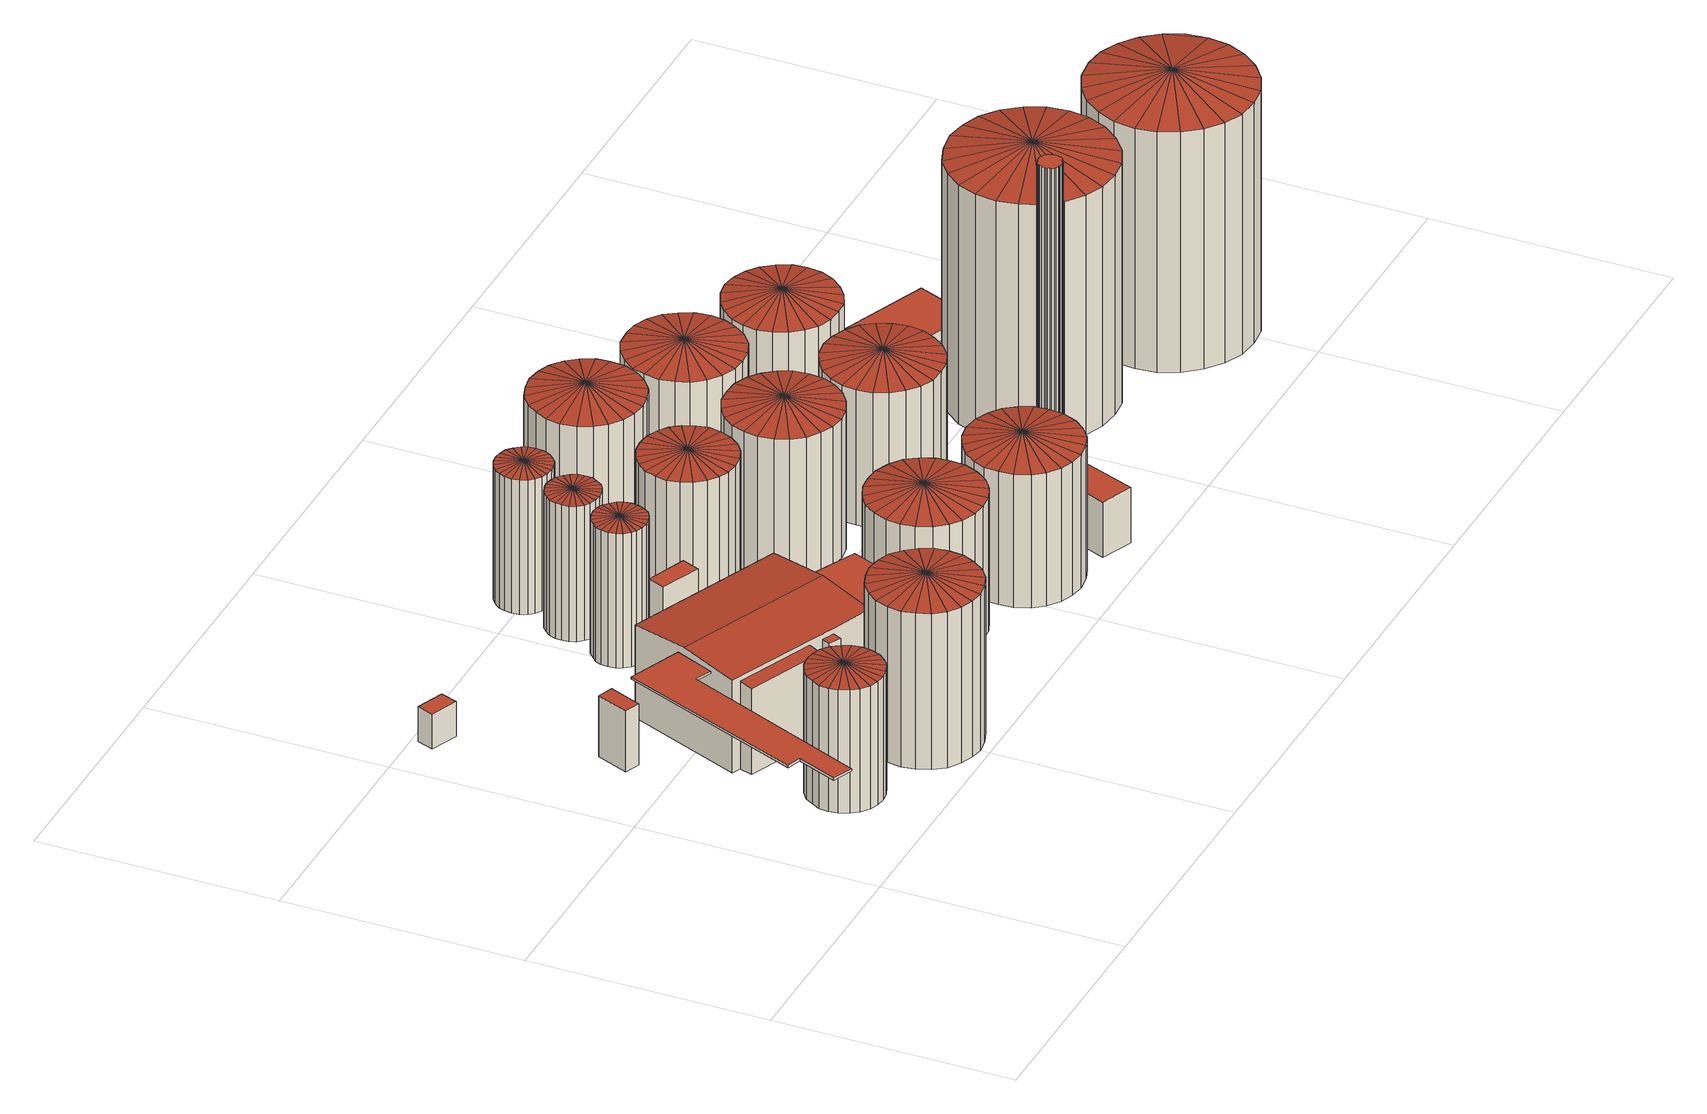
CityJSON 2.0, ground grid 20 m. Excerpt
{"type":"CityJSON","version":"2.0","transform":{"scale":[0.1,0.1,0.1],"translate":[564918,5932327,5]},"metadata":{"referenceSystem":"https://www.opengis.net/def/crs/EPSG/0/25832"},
"CityObjects":{
"building1":{"type":"Building","attributes":{"Grundfläche 2D":"4.068285","Grundhöhe NN":"5.592"},"children":["building1-1"],"geometry":[{"type":"Solid","lod":"3","boundaries":[[[[0,1,2,3]],[[4,5,3,2]],[[5,6,0,3]],[[6,7,1,0]],[[7,4,2,1]],[[7,6,5,4]]]],"semantics":{"surfaces":[{"type":"RoofSurface"},{"type":"WallSurface"},{"type":"GroundSurface"}],"values":[[0,1,1,1,1,2]]}}]},
"building1-1":{"type":"BuildingInstallation","parents":["building1"],"geometry":[{"type":"MultiSurface","lod":"3","boundaries":[[[8,9,10,11,12,13,14,15]],[[11,10,16,17]],[[12,11,17,18]],[[13,12,18,19]],[[13,19,20,14]],[[15,14,20,21]],[[8,15,21,22]],[[9,8,22,23]],[[10,9,23,16]],[[23,22,21,20,19,18,17,16]]],"semantics":{"surfaces":[{"type":"RoofSurface"},{"type":"WallSurface"},{"type":"OuterCeilingSurface"}],"values":[0,1,1,1,1,1,1,1,1,2]}}]},
"building2":{"type":"Building","attributes":{"Grundfläche 2D":"29.677619","Grundhöhe NN":"5.730"},"geometry":[{"type":"Solid","lod":"3","boundaries":[[[[24,25,26]],[[24,27,25]],[[24,26,28]],[[24,28,29]],[[24,29,30]],[[24,30,31]],[[24,31,32]],[[24,32,33]],[[24,33,34]],[[24,34,35]],[[24,35,36]],[[24,36,37]],[[24,37,38]],[[24,38,39]],[[24,39,40]],[[24,40,41]],[[24,41,42]],[[24,42,43]],[[24,43,44]],[[24,44,45]],[[24,45,46]],[[24,46,47]],[[24,47,48]],[[24,48,27]],[[49,50,26,25]],[[50,51,28,26]],[[52,49,25,27]],[[53,52,27,48]],[[51,54,29,28]],[[54,55,30,29]],[[55,56,31,30]],[[56,57,32,31]],[[57,58,33,32]],[[58,59,34,33]],[[59,60,35,34]],[[60,61,36,35]],[[61,62,37,36]],[[62,63,38,37]],[[63,64,39,38]],[[64,65,40,39]],[[65,66,41,40]],[[66,67,42,41]],[[67,68,43,42]],[[68,69,44,43]],[[69,70,45,44]],[[70,71,46,45]],[[71,72,47,46]],[[72,53,48,47]],[[65,64,63,62,61,60,59,58,57,56,55,54,51,50,49,52,53,72,71,70,69,68,67,66]]]],"semantics":{"surfaces":[{"type":"RoofSurface"},{"type":"WallSurface"},{"type":"GroundSurface"}],"values":[[0,0,0,0,0,0,0,0,0,0,0,0,0,0,0,0,0,0,0,0,0,0,0,0,1,1,1,1,1,1,1,1,1,1,1,1,1,1,1,1,1,1,1,1,1,1,1,1,2]]}}]},
"building3":{"type":"Building","attributes":{"Grundfläche 2D":"3.606354","Grundhöhe NN":"5.581"},"geometry":[{"type":"Solid","lod":"3","boundaries":[[[[73,74,75,76]],[[77,78,76,75]],[[78,79,73,76]],[[79,80,74,73]],[[80,77,75,74]],[[80,79,78,77]]]],"semantics":{"surfaces":[{"type":"RoofSurface"},{"type":"WallSurface"},{"type":"GroundSurface"}],"values":[[0,1,1,1,1,2]]}}]},
"building4":{"type":"Building","attributes":{"Grundfläche 2D":"63.524554","Grundhöhe NN":"5.645"},"geometry":[{"type":"Solid","lod":"3","boundaries":[[[[81,82,83]],[[81,84,82]],[[81,83,85]],[[81,85,86]],[[81,86,87]],[[81,87,88]],[[81,88,89]],[[81,89,90]],[[81,90,91]],[[81,91,92]],[[81,92,93]],[[81,93,94]],[[81,94,95]],[[81,95,96]],[[81,96,97]],[[81,97,98]],[[81,98,99]],[[81,99,100]],[[81,100,101]],[[81,101,102]],[[81,102,103]],[[81,103,104]],[[81,104,105]],[[81,105,84]],[[106,107,83,82]],[[107,108,85,83]],[[108,109,86,85]],[[109,110,87,86]],[[110,111,88,87]],[[112,106,82,84]],[[111,113,89,88]],[[113,114,90,89]],[[114,115,91,90]],[[115,116,92,91]],[[116,117,93,92]],[[117,118,94,93]],[[118,119,95,94]],[[119,120,96,95]],[[120,121,97,96]],[[121,122,98,97]],[[122,123,99,98]],[[123,124,100,99]],[[124,125,101,100]],[[125,126,102,101]],[[126,127,103,102]],[[127,128,104,103]],[[128,129,105,104]],[[129,112,84,105]],[[124,123,122,121,120,119,118,117,116,115,114,113,111,110,109,108,107,106,112,129,128,127,126,125]]]],"semantics":{"surfaces":[{"type":"RoofSurface"},{"type":"WallSurface"},{"type":"GroundSurface"}],"values":[[0,0,0,0,0,0,0,0,0,0,0,0,0,0,0,0,0,0,0,0,0,0,0,0,1,1,1,1,1,1,1,1,1,1,1,1,1,1,1,1,1,1,1,1,1,1,1,1,2]]}}]},
"building5":{"type":"Building","attributes":{"Grundfläche 2D":"187.898014","Grundhöhe NN":"5.592"},"geometry":[{"type":"Solid","lod":"3","boundaries":[[[[130,131,132,133]],[[134,135,136,137]],[[138,139,140,141]],[[142,143,144,145,134,146]],[[146,147,148,142]],[[133,132,149,150]],[[130,133,150,151]],[[131,130,151,152]],[[135,134,153,154]],[[136,135,154,155]],[[137,136,155,156]],[[138,141,157,158]],[[139,138,158,159]],[[140,139,159,160]],[[141,140,160,149,132,131,152,161,145,144,143,162,157]],[[134,145,161,153]],[[147,146,134,137,156,163]],[[148,147,163,164]],[[143,142,148,164,162]],[[154,153,161,152,151,150,149,160,159,158,157,162,164,163,156,155]]]],"semantics":{"surfaces":[{"type":"RoofSurface"},{"type":"WallSurface"},{"type":"GroundSurface"}],"values":[[0,0,0,0,0,1,1,1,1,1,1,1,1,1,1,1,1,1,1,2]]}}]},
"building6":{"type":"Building","attributes":{"Grundfläche 2D":"20.422800","Grundhöhe NN":"5.641"},"geometry":[{"type":"Solid","lod":"3","boundaries":[[[[165,166,167,168]],[[169,170,171]],[[169,172,170]],[[169,171,173]],[[169,173,174]],[[169,174,175]],[[169,175,176]],[[169,176,177]],[[169,177,178]],[[169,178,179]],[[169,179,180]],[[169,180,181]],[[169,181,182]],[[169,182,183]],[[169,183,184]],[[169,184,185]],[[169,185,186]],[[169,186,187]],[[169,187,188]],[[169,188,189]],[[169,189,190]],[[169,190,191]],[[169,191,192]],[[169,192,193]],[[169,193,172]],[[194,195,168,167]],[[195,196,165,168]],[[196,197,166,165]],[[197,194,167,166]],[[198,199,171,170]],[[199,200,173,171]],[[200,201,174,173]],[[202,198,170,172]],[[201,203,175,174]],[[203,204,176,175]],[[204,205,177,176]],[[205,206,178,177]],[[206,207,179,178]],[[207,208,180,179]],[[208,209,181,180]],[[209,210,182,181]],[[210,211,183,182]],[[211,212,184,183]],[[212,213,185,184]],[[213,214,186,185]],[[214,215,187,186]],[[215,216,188,187]],[[216,217,189,188]],[[217,218,190,189]],[[218,219,191,190]],[[219,220,192,191]],[[220,221,193,192]],[[221,202,172,193]],[[197,196,195,194]],[[218,217,216,215,214,213,212,211,210,209,208,207,206,205,204,203,201,200,199,198,202,221,220,219]]]],"semantics":{"surfaces":[{"type":"RoofSurface"},{"type":"WallSurface"},{"type":"GroundSurface"}],"values":[[0,0,0,0,0,0,0,0,0,0,0,0,0,0,0,0,0,0,0,0,0,0,0,0,0,1,1,1,1,1,1,1,1,1,1,1,1,1,1,1,1,1,1,1,1,1,1,1,1,1,1,1,1,2,2]]}}]},
"building7":{"type":"Building","attributes":{"Grundfläche 2D":"14.920083","Grundhöhe NN":"5.522"},"geometry":[{"type":"Solid","lod":"3","boundaries":[[[[222,223,224]],[[222,225,223]],[[222,224,226]],[[222,226,227]],[[222,227,228]],[[222,228,229]],[[222,229,230]],[[222,230,231]],[[222,231,232]],[[222,232,233]],[[222,233,234]],[[222,234,235]],[[222,235,236]],[[222,236,237]],[[222,237,238]],[[222,238,239]],[[222,239,240]],[[222,240,241]],[[222,241,242]],[[222,242,243]],[[222,243,244]],[[222,244,245]],[[222,245,246]],[[222,246,225]],[[247,248,224,223]],[[248,249,226,224]],[[249,250,227,226]],[[251,247,223,225]],[[250,252,228,227]],[[252,253,229,228]],[[253,254,230,229]],[[254,255,231,230]],[[255,256,232,231]],[[256,257,233,232]],[[257,258,234,233]],[[258,259,235,234]],[[259,260,236,235]],[[260,261,237,236]],[[261,262,238,237]],[[262,263,239,238]],[[263,264,240,239]],[[264,265,241,240]],[[265,266,242,241]],[[266,267,243,242]],[[267,268,244,243]],[[268,269,245,244]],[[269,270,246,245]],[[270,251,225,246]],[[262,261,260,259,258,257,256,255,254,253,252,250,249,248,247,251,270,269,268,267,266,265,264,263]]]],"semantics":{"surfaces":[{"type":"RoofSurface"},{"type":"WallSurface"},{"type":"GroundSurface"}],"values":[[0,0,0,0,0,0,0,0,0,0,0,0,0,0,0,0,0,0,0,0,0,0,0,0,1,1,1,1,1,1,1,1,1,1,1,1,1,1,1,1,1,1,1,1,1,1,1,1,2]]}}]},
"building8":{"type":"Building","attributes":{"Grundfläche 2D":"69.837197","Grundhöhe NN":"5.601"},"geometry":[{"type":"Solid","lod":"3","boundaries":[[[[271,272,273]],[[271,274,272]],[[271,273,275]],[[271,275,276]],[[271,276,277]],[[271,277,278]],[[271,278,279]],[[271,279,280]],[[271,280,281]],[[271,281,282]],[[271,282,283]],[[271,283,284]],[[271,284,285]],[[271,285,286]],[[271,286,287]],[[271,287,288]],[[271,288,289]],[[271,289,290]],[[271,290,291]],[[271,291,292]],[[271,292,293]],[[271,293,294]],[[271,294,295]],[[271,295,274]],[[296,297,273,272]],[[298,299,295,294]],[[299,300,274,295]],[[300,296,272,274]],[[297,301,275,273]],[[301,302,276,275]],[[302,303,277,276]],[[303,304,278,277]],[[304,305,279,278]],[[305,306,280,279]],[[306,307,281,280]],[[307,308,282,281]],[[308,309,283,282]],[[309,310,284,283]],[[310,311,285,284]],[[311,312,286,285]],[[312,313,287,286]],[[313,314,288,287]],[[314,315,289,288]],[[315,316,290,289]],[[316,317,291,290]],[[317,318,292,291]],[[318,319,293,292]],[[319,298,294,293]],[[317,316,315,314,313,312,311,310,309,308,307,306,305,304,303,302,301,297,296,300,299,298,319,318]]]],"semantics":{"surfaces":[{"type":"RoofSurface"},{"type":"WallSurface"},{"type":"GroundSurface"}],"values":[[0,0,0,0,0,0,0,0,0,0,0,0,0,0,0,0,0,0,0,0,0,0,0,0,1,1,1,1,1,1,1,1,1,1,1,1,1,1,1,1,1,1,1,1,1,1,1,1,2]]}}]},
"building9":{"type":"Building","attributes":{"Grundfläche 2D":"16.447720","Grundhöhe NN":"5.519"},"geometry":[{"type":"Solid","lod":"3","boundaries":[[[[320,321,322]],[[322,321,323]],[[324,321,320]],[[325,321,324]],[[326,321,325]],[[327,321,326]],[[328,321,327]],[[329,321,328]],[[330,321,329]],[[331,321,330]],[[332,321,331]],[[333,321,332]],[[334,321,333]],[[335,321,334]],[[336,321,335]],[[337,321,336]],[[338,321,337]],[[339,340,321,338]],[[341,321,340]],[[342,321,341]],[[343,321,342]],[[344,321,343]],[[345,321,344]],[[323,321,345]],[[346,347,320,322]],[[347,348,324,320]],[[348,349,325,324]],[[350,346,322,323]],[[349,351,326,325]],[[351,352,327,326]],[[352,353,328,327]],[[353,354,329,328]],[[354,355,330,329]],[[355,356,331,330]],[[356,357,332,331]],[[357,358,333,332]],[[358,359,334,333]],[[359,360,335,334]],[[360,361,336,335]],[[361,362,337,336]],[[362,363,338,337]],[[363,364,365,340,339,338]],[[365,366,341,340]],[[366,367,342,341]],[[367,368,343,342]],[[368,369,344,343]],[[369,370,345,344]],[[370,350,323,345]],[[360,359,358,357,356,355,354,353,352,351,349,348,347,346,350,370,369,368,367,366,365,364,363,362,361]]]],"semantics":{"surfaces":[{"type":"RoofSurface"},{"type":"WallSurface"},{"type":"GroundSurface"}],"values":[[0,0,0,0,0,0,0,0,0,0,0,0,0,0,0,0,0,0,0,0,0,0,0,0,1,1,1,1,1,1,1,1,1,1,1,1,1,1,1,1,1,1,1,1,1,1,1,1,2]]}}]},
"building10":{"type":"Building","attributes":{"Grundfläche 2D":"47.561703","Grundhöhe NN":"5.496"},"geometry":[{"type":"Solid","lod":"3","boundaries":[[[[371,372,373]],[[371,374,372]],[[371,373,375]],[[371,375,376]],[[371,376,377]],[[371,377,378]],[[371,378,379]],[[371,379,380]],[[371,380,381]],[[371,381,382]],[[371,382,383]],[[371,383,384]],[[371,384,385]],[[371,385,386]],[[371,386,387]],[[371,387,388]],[[371,388,389]],[[371,389,390]],[[371,390,391]],[[371,391,392]],[[371,392,393]],[[371,393,394]],[[371,394,395]],[[371,395,374]],[[396,397,373,372]],[[398,396,372,374]],[[399,398,374,395]],[[397,400,375,373]],[[400,401,376,375]],[[401,402,377,376]],[[402,403,378,377]],[[403,404,379,378]],[[404,405,380,379]],[[405,406,381,380]],[[406,407,382,381]],[[407,408,383,382]],[[408,409,384,383]],[[409,410,385,384]],[[410,411,386,385]],[[411,412,387,386]],[[412,413,388,387]],[[413,414,389,388]],[[414,415,390,389]],[[415,416,391,390]],[[416,417,392,391]],[[417,418,393,392]],[[418,419,394,393]],[[419,399,395,394]],[[409,408,407,406,405,404,403,402,401,400,397,396,398,399,419,418,417,416,415,414,413,412,411,410]]]],"semantics":{"surfaces":[{"type":"RoofSurface"},{"type":"WallSurface"},{"type":"GroundSurface"}],"values":[[0,0,0,0,0,0,0,0,0,0,0,0,0,0,0,0,0,0,0,0,0,0,0,0,1,1,1,1,1,1,1,1,1,1,1,1,1,1,1,1,1,1,1,1,1,1,1,1,2]]}}]},
"building11":{"type":"Building","attributes":{"Grundfläche 2D":"68.253330","Grundhöhe NN":"5.559"},"geometry":[{"type":"Solid","lod":"3","boundaries":[[[[420,421,422]],[[420,423,421]],[[420,422,424]],[[420,424,425]],[[420,425,426]],[[420,426,427]],[[420,427,428]],[[420,428,429]],[[420,429,430]],[[420,430,431]],[[420,431,432]],[[420,432,433]],[[420,433,434]],[[420,434,435]],[[420,435,436]],[[420,436,437]],[[420,437,438]],[[420,438,439]],[[420,439,440]],[[420,440,441]],[[420,441,442]],[[420,442,443]],[[420,443,444]],[[420,444,423]],[[445,446,422,421]],[[447,445,421,423]],[[448,447,423,444]],[[446,449,424,422]],[[449,450,425,424]],[[450,451,426,425]],[[451,452,427,426]],[[452,453,428,427]],[[453,454,429,428]],[[454,455,430,429]],[[455,456,431,430]],[[456,457,432,431]],[[457,458,433,432]],[[458,459,434,433]],[[459,460,435,434]],[[460,461,436,435]],[[461,462,437,436]],[[462,463,438,437]],[[463,464,439,438]],[[464,465,440,439]],[[465,466,441,440]],[[466,467,442,441]],[[467,468,443,442]],[[468,448,444,443]],[[460,459,458,457,456,455,454,453,452,451,450,449,446,445,447,448,468,467,466,465,464,463,462,461]]]],"semantics":{"surfaces":[{"type":"RoofSurface"},{"type":"WallSurface"},{"type":"GroundSurface"}],"values":[[0,0,0,0,0,0,0,0,0,0,0,0,0,0,0,0,0,0,0,0,0,0,0,0,1,1,1,1,1,1,1,1,1,1,1,1,1,1,1,1,1,1,1,1,1,1,1,1,2]]}}]},
"building12":{"type":"Building","attributes":{"Grundfläche 2D":"67.263099","Grundhöhe NN":"5.478"},"geometry":[{"type":"Solid","lod":"3","boundaries":[[[[469,470,471]],[[469,472,470]],[[469,471,473]],[[469,473,474]],[[469,474,475]],[[469,475,476]],[[469,476,477]],[[469,477,478]],[[469,478,479]],[[469,479,480]],[[469,480,481]],[[469,481,482]],[[469,482,483]],[[469,483,484]],[[469,484,485]],[[469,485,486]],[[469,486,487]],[[469,487,488]],[[469,488,489]],[[469,489,490]],[[469,490,491]],[[469,491,492]],[[469,492,493]],[[469,493,472]],[[494,495,471,470]],[[495,496,473,471]],[[496,497,474,473]],[[497,498,475,474]],[[498,499,476,475]],[[500,494,470,472]],[[499,501,477,476]],[[501,502,478,477]],[[502,503,479,478]],[[503,504,480,479]],[[504,505,481,480]],[[505,506,482,481]],[[506,507,483,482]],[[507,508,484,483]],[[508,509,485,484]],[[509,510,486,485]],[[510,511,487,486]],[[511,512,488,487]],[[512,513,489,488]],[[513,514,490,489]],[[514,515,491,490]],[[515,516,492,491]],[[516,517,493,492]],[[517,500,472,493]],[[509,508,507,506,505,504,503,502,501,499,498,497,496,495,494,500,517,516,515,514,513,512,511,510]]]],"semantics":{"surfaces":[{"type":"RoofSurface"},{"type":"WallSurface"},{"type":"GroundSurface"}],"values":[[0,0,0,0,0,0,0,0,0,0,0,0,0,0,0,0,0,0,0,0,0,0,0,0,1,1,1,1,1,1,1,1,1,1,1,1,1,1,1,1,1,1,1,1,1,1,1,1,2]]}}]},
"building13":{"type":"Building","attributes":{"Grundfläche 2D":"68.765011","Grundhöhe NN":"5.494"},"geometry":[{"type":"Solid","lod":"3","boundaries":[[[[518,519,520]],[[518,521,519]],[[518,520,522]],[[518,522,523]],[[518,523,524]],[[518,524,525]],[[518,525,526]],[[518,526,527]],[[518,527,528]],[[518,528,529]],[[518,529,530]],[[518,530,531]],[[518,531,532]],[[518,532,533]],[[518,533,534]],[[518,534,535]],[[518,535,536]],[[518,536,537]],[[518,537,538]],[[518,538,539]],[[518,539,540]],[[518,540,541]],[[518,541,542]],[[518,542,521]],[[543,544,520,519]],[[544,545,522,520]],[[546,543,519,521]],[[547,546,521,542]],[[545,548,523,522]],[[548,549,524,523]],[[549,550,525,524]],[[550,551,526,525]],[[551,552,527,526]],[[552,553,528,527]],[[553,554,529,528]],[[554,555,530,529]],[[555,556,531,530]],[[556,557,532,531]],[[557,558,533,532]],[[558,559,534,533]],[[559,560,535,534]],[[560,561,536,535]],[[561,562,537,536]],[[562,563,538,537]],[[563,564,539,538]],[[564,565,540,539]],[[565,566,541,540]],[[566,547,542,541]],[[561,560,559,558,557,556,555,554,553,552,551,550,549,548,545,544,543,546,547,566,565,564,563,562]]]],"semantics":{"surfaces":[{"type":"RoofSurface"},{"type":"WallSurface"},{"type":"GroundSurface"}],"values":[[0,0,0,0,0,0,0,0,0,0,0,0,0,0,0,0,0,0,0,0,0,0,0,0,1,1,1,1,1,1,1,1,1,1,1,1,1,1,1,1,1,1,1,1,1,1,1,1,2]]}}]},
"building14":{"type":"Building","attributes":{"Grundfläche 2D":"12.638818","Grundhöhe NN":"5.713"},"geometry":[{"type":"Solid","lod":"3","boundaries":[[[[567,568,569,570]],[[571,572,570,569]],[[572,573,567,570]],[[573,574,568,567]],[[574,571,569,568]],[[574,573,572,571]]]],"semantics":{"surfaces":[{"type":"RoofSurface"},{"type":"WallSurface"},{"type":"GroundSurface"}],"values":[[0,1,1,1,1,2]]}}]},
"building15":{"type":"Building","attributes":{"Grundfläche 2D":"71.046467","Grundhöhe NN":"5.485"},"geometry":[{"type":"Solid","lod":"3","boundaries":[[[[575,576,577]],[[575,578,576]],[[575,577,579]],[[575,579,580]],[[575,580,581]],[[575,581,582]],[[575,582,583]],[[575,583,584]],[[575,584,585]],[[575,585,586]],[[575,586,587]],[[575,587,588]],[[575,588,589]],[[575,589,590]],[[575,590,591]],[[575,591,592]],[[575,592,593]],[[575,593,594]],[[575,594,595]],[[575,595,596]],[[575,596,597]],[[575,597,598]],[[575,598,599]],[[575,599,578]],[[600,601,577,576]],[[601,602,579,577]],[[603,600,576,578]],[[604,605,598,597]],[[605,606,599,598]],[[606,603,578,599]],[[602,607,580,579]],[[607,608,581,580]],[[608,609,582,581]],[[609,610,583,582]],[[610,611,584,583]],[[611,612,585,584]],[[612,613,586,585]],[[613,614,587,586]],[[614,615,588,587]],[[615,616,589,588]],[[616,617,590,589]],[[617,618,591,590]],[[618,619,592,591]],[[619,620,593,592]],[[620,621,594,593]],[[621,622,595,594]],[[622,623,596,595]],[[623,604,597,596]],[[622,621,620,619,618,617,616,615,614,613,612,611,610,609,608,607,602,601,600,603,606,605,604,623]]]],"semantics":{"surfaces":[{"type":"RoofSurface"},{"type":"WallSurface"},{"type":"GroundSurface"}],"values":[[0,0,0,0,0,0,0,0,0,0,0,0,0,0,0,0,0,0,0,0,0,0,0,0,1,1,1,1,1,1,1,1,1,1,1,1,1,1,1,1,1,1,1,1,1,1,1,1,2]]}}]},
"building16":{"type":"Building","attributes":{"Grundfläche 2D":"2.801033","Grundhöhe NN":"6.001"},"geometry":[{"type":"Solid","lod":"3","boundaries":[[[[624,625,626,627,628,629,630,631,632,633,634,635,636,637,638,639,640,641,642,643,644,645,646,647,648,649,650,651,652,653,654,655,656,657,658,659,660,661,662,663]],[[664,665,628,627]],[[665,666,629,628]],[[666,667,630,629]],[[667,668,631,630]],[[669,664,627,626]],[[668,670,632,631]],[[670,671,633,632]],[[671,672,634,633]],[[672,673,635,634]],[[673,674,636,635]],[[674,675,637,636]],[[675,676,638,637]],[[676,677,639,638]],[[677,678,640,639]],[[678,679,641,640]],[[679,680,642,641]],[[680,681,643,642]],[[681,682,644,643]],[[682,683,645,644]],[[683,684,646,645]],[[684,685,647,646]],[[685,686,648,647]],[[686,687,649,648]],[[687,688,650,649]],[[688,689,651,650]],[[689,690,652,651]],[[690,691,653,652]],[[691,692,654,653]],[[692,693,655,654]],[[693,694,656,655]],[[694,695,657,656]],[[695,696,658,657]],[[696,697,659,658]],[[697,698,660,659]],[[698,699,661,660]],[[699,700,662,661]],[[700,701,663,662]],[[701,702,624,663]],[[702,703,625,624]],[[703,669,626,625]],[[699,698,697,696,695,694,693,692,691,690,689,688,687,686,685,684,683,682,681,680,679,678,677,676,675,674,673,672,671,670,668,667,666,665,664,669,703,702,701,700]]]],"semantics":{"surfaces":[{"type":"RoofSurface"},{"type":"WallSurface"},{"type":"GroundSurface"}],"values":[[0,1,1,1,1,1,1,1,1,1,1,1,1,1,1,1,1,1,1,1,1,1,1,1,1,1,1,1,1,1,1,1,1,1,1,1,1,1,1,1,1,2]]}}]},
"building17":{"type":"Building","attributes":{"Grundfläche 2D":"71.549377","Grundhöhe NN":"5.551"},"geometry":[{"type":"Solid","lod":"3","boundaries":[[[[704,705,706]],[[704,707,705]],[[704,706,708]],[[704,708,709]],[[704,709,710]],[[704,710,711]],[[704,711,712]],[[704,712,713]],[[704,713,714]],[[704,714,715]],[[704,715,716]],[[704,716,717]],[[704,717,718]],[[704,718,719]],[[704,719,720]],[[704,720,721]],[[704,721,722]],[[704,722,723]],[[704,723,724]],[[704,724,725]],[[704,725,726]],[[704,726,727]],[[704,727,728]],[[704,728,707]],[[729,730,706,705]],[[731,729,705,707]],[[730,732,708,706]],[[732,733,709,708]],[[733,734,710,709]],[[734,735,711,710]],[[735,736,712,711]],[[736,737,713,712]],[[737,738,714,713]],[[738,739,715,714]],[[739,740,716,715]],[[740,741,717,716]],[[741,742,718,717]],[[742,743,719,718]],[[743,744,720,719]],[[744,745,721,720]],[[745,746,722,721]],[[746,747,723,722]],[[747,748,724,723]],[[748,749,725,724]],[[749,750,726,725]],[[750,751,727,726]],[[751,752,728,727]],[[752,731,707,728]],[[736,735,734,733,732,730,729,731,752,751,750,749,748,747,746,745,744,743,742,741,740,739,738,737]]]],"semantics":{"surfaces":[{"type":"RoofSurface"},{"type":"WallSurface"},{"type":"GroundSurface"}],"values":[[0,0,0,0,0,0,0,0,0,0,0,0,0,0,0,0,0,0,0,0,0,0,0,0,1,1,1,1,1,1,1,1,1,1,1,1,1,1,1,1,1,1,1,1,1,1,1,1,2]]}}]},
"building18":{"type":"Building","attributes":{"Grundfläche 2D":"67.088642","Grundhöhe NN":"5.563"},"geometry":[{"type":"Solid","lod":"3","boundaries":[[[[753,754,755]],[[753,756,754]],[[753,755,757]],[[753,757,758]],[[753,758,759]],[[753,759,760]],[[753,760,761]],[[753,761,762]],[[753,762,763]],[[753,763,764]],[[753,764,765]],[[753,765,766]],[[753,766,767]],[[753,767,768]],[[753,768,769]],[[753,769,770]],[[753,770,771]],[[753,771,772]],[[753,772,773]],[[753,773,774]],[[753,774,775]],[[753,775,776]],[[753,776,777]],[[753,777,756]],[[778,779,755,754]],[[780,778,754,756]],[[779,781,757,755]],[[781,782,758,757]],[[782,783,759,758]],[[783,784,760,759]],[[784,785,761,760]],[[785,786,762,761]],[[786,787,763,762]],[[787,788,764,763]],[[788,789,765,764]],[[789,790,766,765]],[[790,791,767,766]],[[791,792,768,767]],[[792,793,769,768]],[[793,794,770,769]],[[794,795,771,770]],[[795,796,772,771]],[[796,797,773,772]],[[797,798,774,773]],[[798,799,775,774]],[[799,800,776,775]],[[800,801,777,776]],[[801,780,756,777]],[[794,793,792,791,790,789,788,787,786,785,784,783,782,781,779,778,780,801,800,799,798,797,796,795]]]],"semantics":{"surfaces":[{"type":"RoofSurface"},{"type":"WallSurface"},{"type":"GroundSurface"}],"values":[[0,0,0,0,0,0,0,0,0,0,0,0,0,0,0,0,0,0,0,0,0,0,0,0,1,1,1,1,1,1,1,1,1,1,1,1,1,1,1,1,1,1,1,1,1,1,1,1,2]]}}]},
"building19":{"type":"Building","attributes":{"Grundfläche 2D":"141.118899","Grundhöhe NN":"5.709"},"geometry":[{"type":"Solid","lod":"3","boundaries":[[[[802,803,804]],[[802,805,803]],[[802,804,806]],[[802,806,807]],[[802,807,808]],[[802,808,809]],[[802,809,810]],[[802,810,811]],[[802,811,812]],[[802,812,813]],[[802,813,814]],[[802,814,815]],[[802,815,816]],[[802,816,817]],[[802,817,818]],[[802,818,819]],[[802,819,820]],[[802,820,821]],[[802,821,822]],[[802,822,823]],[[802,823,824]],[[802,824,825]],[[802,825,826]],[[802,826,805]],[[827,828,804,803]],[[828,829,806,804]],[[829,830,807,806]],[[831,827,803,805]],[[830,832,808,807]],[[832,833,809,808]],[[833,834,810,809]],[[834,835,811,810]],[[835,836,812,811]],[[836,837,813,812]],[[837,838,814,813]],[[838,839,815,814]],[[839,840,816,815]],[[840,841,817,816]],[[841,842,818,817]],[[842,843,819,818]],[[843,844,820,819]],[[844,845,821,820]],[[845,846,822,821]],[[846,847,823,822]],[[847,848,824,823]],[[848,849,825,824]],[[849,850,826,825]],[[850,831,805,826]],[[846,845,844,843,842,841,840,839,838,837,836,835,834,833,832,830,829,828,827,831,850,849,848,847]]]],"semantics":{"surfaces":[{"type":"RoofSurface"},{"type":"WallSurface"},{"type":"GroundSurface"}],"values":[[0,0,0,0,0,0,0,0,0,0,0,0,0,0,0,0,0,0,0,0,0,0,0,0,1,1,1,1,1,1,1,1,1,1,1,1,1,1,1,1,1,1,1,1,1,1,1,1,2]]}}]},
"building20":{"type":"Building","attributes":{"Grundfläche 2D":"45.434497","Grundhöhe NN":"5.839"},"geometry":[{"type":"Solid","lod":"3","boundaries":[[[[851,852,853,854,855,856]],[[857,858,856,855]],[[858,859,851,856]],[[859,860,852,851]],[[860,861,853,852]],[[861,862,854,853]],[[862,857,855,854]],[[862,861,860,859,858,857]]]],"semantics":{"surfaces":[{"type":"RoofSurface"},{"type":"WallSurface"},{"type":"GroundSurface"}],"values":[[0,1,1,1,1,1,1,2]]}}]},
"building21":{"type":"Building","attributes":{"Grundfläche 2D":"141.120949","Grundhöhe NN":"5.570"},"geometry":[{"type":"Solid","lod":"3","boundaries":[[[[863,864,865]],[[863,866,864]],[[867,868,865,869]],[[868,867,863,865]],[[863,867,870]],[[863,870,871]],[[863,871,872]],[[863,872,873]],[[863,873,874]],[[863,874,875]],[[863,875,876]],[[863,876,877]],[[863,877,878]],[[863,878,879]],[[863,879,880]],[[863,880,881]],[[863,881,882]],[[863,882,883]],[[863,883,884]],[[863,884,885]],[[863,885,886]],[[863,886,887]],[[863,887,888]],[[863,888,866]],[[889,890,865,864]],[[890,891,869,865]],[[891,892,867,869]],[[893,889,864,866]],[[892,894,870,867]],[[894,895,871,870]],[[895,896,872,871]],[[896,897,873,872]],[[897,898,874,873]],[[898,899,875,874]],[[899,900,876,875]],[[900,901,877,876]],[[901,902,878,877]],[[902,903,879,878]],[[903,904,880,879]],[[904,905,881,880]],[[905,906,882,881]],[[906,907,883,882]],[[907,908,884,883]],[[908,909,885,884]],[[909,910,886,885]],[[910,911,887,886]],[[911,912,888,887]],[[912,893,866,888]],[[908,907,906,905,904,903,902,901,900,899,898,897,896,895,894,892,891,890,889,893,912,911,910,909]]]],"semantics":{"surfaces":[{"type":"RoofSurface"},{"type":"WallSurface"},{"type":"GroundSurface"}],"values":[[0,0,0,0,0,0,0,0,0,0,0,0,0,0,0,0,0,0,0,0,0,0,0,0,1,1,1,1,1,1,1,1,1,1,1,1,1,1,1,1,1,1,1,1,1,1,1,1,2]]}}]},
"building22":{"type":"Building","attributes":{"Grundfläche 2D":"5.269532","Grundhöhe NN":"5.944"},"geometry":[{"type":"Solid","lod":"3","boundaries":[[[[913,914,915,916]],[[917,918,916,915]],[[918,919,913,916]],[[919,920,914,913]],[[920,917,915,914]],[[920,919,918,917]]]],"semantics":{"surfaces":[{"type":"RoofSurface"},{"type":"WallSurface"},{"type":"GroundSurface"}],"values":[[0,1,1,1,1,2]]}}]},
"building23":{"type":"Building","attributes":{"Grundfläche 2D":"14.387894","Grundhöhe NN":"5.799"},"geometry":[{"type":"Solid","lod":"3","boundaries":[[[[921,922,923,924]],[[925,926,924,923]],[[926,927,921,924]],[[927,928,922,921]],[[928,925,923,922]],[[928,927,926,925]]]],"semantics":{"surfaces":[{"type":"RoofSurface"},{"type":"WallSurface"},{"type":"GroundSurface"}],"values":[[0,1,1,1,1,2]]}}]}
},
"vertices":[
[89,258,60],[76,263,60],[65,236,60],[78,231,60],[65,236,6],[78,231,6],[89,258,6],[76,263,6],
[10,79,86],[22,75,86],[8,41,86],[25,34,86],[90,190,86],[104,184,86],[118,217,86],[73,235,86],[8,41,84],[25,34,84],[90,190,84],[104,184,84],[118,217,84],[73,235,84],[10,79,84],[22,75,84],
[107,77,121],[85,54,116],[92,49,116],[81,60,116],[99,46,116],[107,45,116],[115,46,116],[123,49,116],[129,54,116],[134,60,116],[137,68,116],[138,76,116],[137,84,116],[134,91,116],[129,98,116],[123,103,116],[115,106,116],[107,107,116],[99,106,116],[92,103,116],[85,98,116],[81,91,116],[77,84,116],[76,76,116],[77,68,116],[85,54,7],[92,49,7],[99,46,7],[81,60,7],[77,68,7],[107,45,7],[115,46,7],[123,49,7],[129,54,7],[134,60,7],[137,68,7],[138,76,7],[137,84,7],[134,91,7],[129,98,7],[123,103,7],[115,106,7],[107,107,7],[99,106,7],[92,103,7],[85,98,7],[81,91,7],[77,84,7],[76,76,7],
[58,371,37],[63,385,37],[40,394,37],[35,380,37],[40,394,6],[35,380,6],[58,371,6],[63,385,6],
[200,52,152],[245,52,144],[244,64,144],[244,41,144],[239,75,144],[232,84,144],[223,92,144],[212,96,144],[200,98,144],[189,96,144],[178,92,144],[168,84,144],[161,75,144],[157,64,144],[155,52,144],[157,41,144],[161,30,144],[168,20,144],[178,13,144],[189,9,144],[200,7,144],[212,9,144],[223,13,144],[232,20,144],[239,30,144],[245,52,6],[244,64,6],[239,75,6],[232,84,6],[223,92,6],[212,96,6],[244,41,6],[200,98,6],[189,96,6],[178,92,6],[168,84,6],[161,75,6],[157,64,6],[155,52,6],[157,41,6],[161,30,6],[168,20,6],[178,13,6],[189,9,6],[200,7,6],[212,9,6],[223,13,6],[232,20,6],[239,30,6],
[189,116,83],[192,123,83],[182,128,83],[179,121,83],[228,111,88],[271,93,86],[295,152,86],[253,169,88],[100,149,82],[166,122,82],[170,133,84],[104,160,84],[116,211,93],[96,163,88],[192,123,88],[228,109,88],[248,157,93],[268,206,88],[136,260,88],[182,128,6],[179,121,6],[189,116,6],[192,123,6],[228,111,6],[271,93,6],[295,152,6],[253,169,6],[104,160,6],[100,149,6],[166,122,6],[170,133,6],[228,109,6],[96,163,6],[268,206,6],[136,260,6],
[229,290,66],[223,276,66],[256,262,66],[262,277,66],[213,307,127],[207,286,125],[213,285,125],[202,288,125],[219,286,125],[224,288,125],[229,291,125],[232,296,125],[234,301,125],[235,307,125],[234,313,125],[232,318,125],[228,322,125],[224,326,125],[219,328,125],[213,329,125],[207,328,125],[202,326,125],[198,322,125],[194,318,125],[192,313,125],[191,307,125],[192,301,125],[194,296,125],[198,291,125],[256,262,6],[262,277,6],[229,290,6],[223,276,6],[207,286,6],[213,285,6],[219,286,6],[224,288,6],[202,288,6],[229,291,6],[232,296,6],[234,301,6],[235,307,6],[234,313,6],[232,318,6],[228,322,6],[224,326,6],[219,328,6],[213,329,6],[207,328,6],[202,326,6],[198,322,6],[194,318,6],[192,313,6],[191,307,6],[192,301,6],[194,296,6],[198,291,6],
[233,354,127],[228,333,125],[233,332,125],[222,335,125],[239,333,125],[244,335,125],[249,338,125],[252,343,125],[255,348,125],[255,354,125],[255,359,125],[252,365,125],[249,369,125],[244,373,125],[239,375,125],[233,376,125],[228,375,125],[222,373,125],[218,369,125],[214,365,125],[212,359,125],[212,354,125],[212,348,125],[214,343,125],[218,338,125],[228,333,5],[233,332,5],[239,333,5],[244,335,5],[222,335,5],[249,338,5],[252,343,5],[255,348,5],[255,354,5],[255,359,5],[252,365,5],[249,369,5],[244,373,5],[239,375,5],[233,376,5],[228,375,5],[222,373,5],[218,369,5],[214,365,5],[212,359,5],[212,354,5],[212,348,5],[214,343,5],[218,338,5],
[338,115,133],[315,73,124],[327,68,124],[306,80,124],[339,67,124],[351,68,124],[363,73,124],[373,80,124],[380,90,124],[385,102,124],[386,114,124],[385,126,124],[380,138,124],[373,148,124],[363,155,124],[351,160,124],[339,161,124],[327,160,124],[315,155,124],[305,148,124],[298,138,124],[293,126,124],[292,114,124],[293,102,124],[298,90,124],[315,73,6],[327,68,6],[293,102,6],[298,90,6],[306,80,6],[339,67,6],[351,68,6],[363,73,6],[373,80,6],[380,90,6],[385,102,6],[386,114,6],[385,126,6],[380,138,6],[373,148,6],[363,155,6],[351,160,6],[339,161,6],[327,160,6],[315,155,6],[305,148,6],[298,138,6],[293,126,6],[292,114,6],
[253,380,124],[253,403,127],[247,381,124],[242,383,124],[259,381,124],[265,383,124],[269,387,124],[273,391,124],[275,397,124],[276,403,124],[275,409,124],[273,414,124],[269,419,124],[265,423,124],[259,425,124],[253,426,124],[247,425,124],[242,423,124],[237,419,124],[235,417,124],[233,414,124],[231,409,124],[230,403,124],[231,397,124],[233,391,124],[237,387,124],[247,381,5],[253,380,5],[259,381,5],[265,383,5],[242,383,5],[269,387,5],[273,391,5],[275,397,5],[276,403,5],[275,409,5],[273,414,5],[269,419,5],[265,423,5],[259,425,5],[253,426,5],[247,425,5],[242,423,5],[237,419,5],[235,417,5],[233,414,5],[231,409,5],[230,403,5],[231,397,5],[233,391,5],[237,387,5],
[306,293,135],[317,255,130],[326,259,130],[306,254,130],[334,265,130],[340,273,130],[344,283,130],[346,293,130],[344,303,130],[340,313,130],[334,321,130],[326,327,130],[316,331,130],[306,332,130],[296,331,130],[287,327,130],[279,321,130],[272,313,130],[269,303,130],[267,293,130],[269,283,130],[272,274,130],[279,265,130],[287,259,130],[296,255,130],[317,255,5],[326,259,5],[306,254,5],[296,255,5],[334,265,5],[340,273,5],[344,283,5],[346,293,5],[344,303,5],[340,313,5],[334,321,5],[326,327,5],[316,331,5],[306,332,5],[296,331,5],[287,327,5],[279,321,5],[272,313,5],[269,303,5],[267,293,5],[269,283,5],[272,274,5],[279,265,5],[287,259,5],
[432,77,133],[388,64,124],[393,52,124],[387,76,124],[400,43,124],[410,35,124],[421,31,124],[433,29,124],[446,31,124],[457,35,124],[467,43,124],[474,52,124],[479,64,124],[480,76,124],[479,88,124],[474,99,124],[467,109,124],[457,116,124],[446,121,124],[433,123,124],[421,121,124],[410,116,124],[400,109,124],[393,99,124],[388,88,124],[388,64,6],[393,52,6],[387,76,6],[388,88,6],[400,43,6],[410,35,6],[421,31,6],[433,29,6],[446,31,6],[457,35,6],[467,43,6],[474,52,6],[479,64,6],[480,76,6],[479,88,6],[474,99,6],[467,109,6],[457,116,6],[446,121,6],[433,123,6],[421,121,6],[410,116,6],[400,109,6],[393,99,6],
[348,395,142],[301,395,133],[303,382,133],[303,407,133],[308,371,133],[315,362,133],[325,354,133],[336,350,133],[348,348,133],[360,350,133],[371,354,133],[381,362,133],[388,371,133],[393,382,133],[394,395,133],[393,407,133],[388,418,133],[381,427,133],[371,435,133],[360,439,133],[348,441,133],[336,439,133],[325,435,133],[315,427,133],[308,418,133],[301,395,5],[303,382,5],[308,371,5],[315,362,5],[325,354,5],[336,350,5],[303,407,5],[348,348,5],[360,350,5],[371,354,5],[381,362,5],[388,371,5],[393,382,5],[394,395,5],[393,407,5],[388,418,5],[381,427,5],[371,435,5],[360,439,5],[348,441,5],[336,439,5],[325,435,5],[315,427,5],[308,418,5],
[399,256,137],[366,223,128],[376,216,128],[358,233,128],[387,211,128],[399,209,128],[411,211,128],[423,216,128],[432,223,128],[440,233,128],[445,244,128],[446,256,128],[445,269,128],[440,280,128],[432,290,128],[423,297,128],[411,302,128],[399,303,128],[387,302,128],[376,297,128],[366,290,128],[358,280,128],[354,269,128],[352,257,128],[354,244,128],[366,223,5],[376,216,5],[387,211,5],[358,233,5],[354,244,5],[399,209,5],[411,211,5],[423,216,5],[432,223,5],[440,233,5],[445,244,5],[446,256,5],[445,269,5],[440,280,5],[432,290,5],[423,297,5],[411,302,5],[399,303,5],[387,302,5],[376,297,5],[366,290,5],[358,280,5],[354,269,5],[352,257,5],
[493,72,56],[476,31,56],[503,20,56],[519,62,56],[503,20,7],[519,62,7],[493,72,7],[476,31,7],
[438,355,138],[406,322,129],[416,314,129],[398,332,129],[428,309,129],[440,308,129],[452,309,129],[464,314,129],[474,322,129],[481,332,129],[486,343,129],[488,355,129],[486,368,129],[481,379,129],[474,389,129],[464,397,129],[452,402,129],[440,403,129],[427,402,129],[416,397,129],[406,389,129],[398,379,129],[394,368,129],[392,355,129],[394,343,129],[406,322,5],[416,314,5],[428,309,5],[398,332,5],[394,368,5],[392,355,5],[394,343,5],[440,308,5],[452,309,5],[464,314,5],[474,322,5],[481,332,5],[486,343,5],[488,355,5],[486,368,5],[481,379,5],[474,389,5],[464,397,5],[452,402,5],[440,403,5],[427,402,5],[416,397,5],[406,389,5],[398,379,5],
[529,102,314],[527,103,314],[526,103,314],[525,104,314],[523,104,314],[522,104,314],[520,104,314],[519,103,314],[517,103,314],[516,102,314],[515,101,314],[514,99,314],[514,98,314],[513,97,314],[513,95,314],[513,94,314],[513,92,314],[514,91,314],[514,90,314],[515,88,314],[516,87,314],[518,86,314],[519,86,314],[520,85,314],[522,85,314],[523,85,314],[525,85,314],[526,86,314],[527,87,314],[529,87,314],[530,88,314],[531,90,314],[531,91,314],[532,92,314],[532,94,314],[532,95,314],[532,97,314],[531,98,314],[530,100,314],[530,101,314],[525,104,10],[523,104,10],[522,104,10],[520,104,10],[519,103,10],[526,103,10],[517,103,10],[516,102,10],[515,101,10],[514,99,10],[514,98,10],[513,97,10],[513,95,10],[513,94,10],[513,92,10],[514,91,10],[514,90,10],[515,88,10],[516,87,10],[518,86,10],[519,86,10],[520,85,10],[522,85,10],[523,85,10],[525,85,10],[526,86,10],[527,87,10],[529,87,10],[530,88,10],[531,90,10],[531,91,10],[532,92,10],[532,94,10],[532,95,10],[532,97,10],[531,98,10],[530,100,10],[530,101,10],[529,102,10],[527,103,10],
[490,216,135],[443,217,126],[444,204,126],[444,229,126],[449,193,126],[457,183,126],[467,175,126],[478,170,126],[491,169,126],[503,170,126],[515,175,126],[525,183,126],[532,193,126],[537,204,126],[539,217,126],[537,229,126],[532,241,126],[525,251,126],[515,258,126],[503,263,126],[491,265,126],[478,263,126],[467,258,126],[457,251,126],[449,241,126],[443,217,6],[444,204,6],[444,229,6],[449,193,6],[457,183,6],[467,175,6],[478,170,6],[491,169,6],[503,170,6],[515,175,6],[525,183,6],[532,193,6],[537,204,6],[539,217,6],[537,229,6],[532,241,6],[525,251,6],[515,258,6],[503,263,6],[491,265,6],[478,263,6],[467,258,6],[457,251,6],[449,241,6],
[532,317,137],[578,317,128],[577,329,128],[577,305,128],[572,340,128],[564,350,128],[555,357,128],[544,362,128],[532,364,128],[520,362,128],[508,357,128],[499,350,128],[491,340,128],[487,329,128],[485,317,128],[487,305,128],[491,294,128],[499,284,128],[508,277,128],[520,272,128],[532,271,128],[544,272,128],[555,277,128],[564,284,128],[572,294,128],[578,317,6],[577,329,6],[577,305,6],[572,340,6],[564,350,6],[555,357,6],[544,362,6],[532,364,6],[520,362,6],[508,357,6],[499,350,6],[491,340,6],[487,329,6],[485,317,6],[487,305,6],[491,294,6],[499,284,6],[508,277,6],[520,272,6],[532,271,6],[544,272,6],[555,277,6],[564,284,6],[572,294,6],
[658,169,232],[723,152,219],[725,169,219],[716,136,219],[723,187,219],[716,203,219],[705,217,219],[691,228,219],[675,234,219],[658,237,219],[640,234,219],[624,228,219],[610,217,219],[599,203,219],[593,187,219],[590,169,219],[593,152,219],[599,136,219],[610,122,219],[624,111,219],[640,104,219],[658,102,219],[675,104,219],[691,111,219],[705,122,219],[723,152,7],[725,169,7],[723,187,7],[716,203,7],[716,136,7],[705,217,7],[691,228,7],[675,234,7],[658,237,7],[640,234,7],[624,228,7],[610,217,7],[599,203,7],[593,187,7],[590,169,7],[593,152,7],[599,136,7],[610,122,7],[624,111,7],[640,104,7],[658,102,7],[675,104,7],[691,111,7],[705,122,7],
[667,328,17],[656,301,17],[644,305,17],[636,285,17],[724,250,17],[743,298,17],[724,250,8],[743,298,8],[667,328,8],[656,301,8],[644,305,8],[636,285,8],
[791,115,232],[856,98,219],[858,115,219],[849,82,219],[849,149,219],[854,132,219],[856,133,219],[838,163,219],[824,174,219],[808,181,219],[791,183,219],[773,181,219],[757,174,219],[743,163,219],[732,149,219],[725,133,219],[723,115,219],[725,98,219],[732,82,219],[743,68,219],[757,57,219],[773,50,219],[791,48,219],[808,50,219],[824,57,219],[838,68,219],[856,98,6],[858,115,6],[856,133,6],[849,149,6],[849,82,6],[838,163,6],[824,174,6],[808,181,6],[791,183,6],[773,181,6],[757,174,6],[743,163,6],[732,149,6],[725,133,6],[723,115,6],[725,98,6],[732,82,6],[743,68,6],[757,57,6],[773,50,6],[791,48,6],[808,50,6],[824,57,6],[838,68,6],
[776,267,31],[752,277,31],[744,258,31],[768,248,31],[744,258,9],[768,248,9],[776,267,9],[752,277,9],
[759,250,39],[749,227,39],[805,204,39],[814,227,39],[805,204,8],[814,227,8],[759,250,8],[749,227,8]
]}
